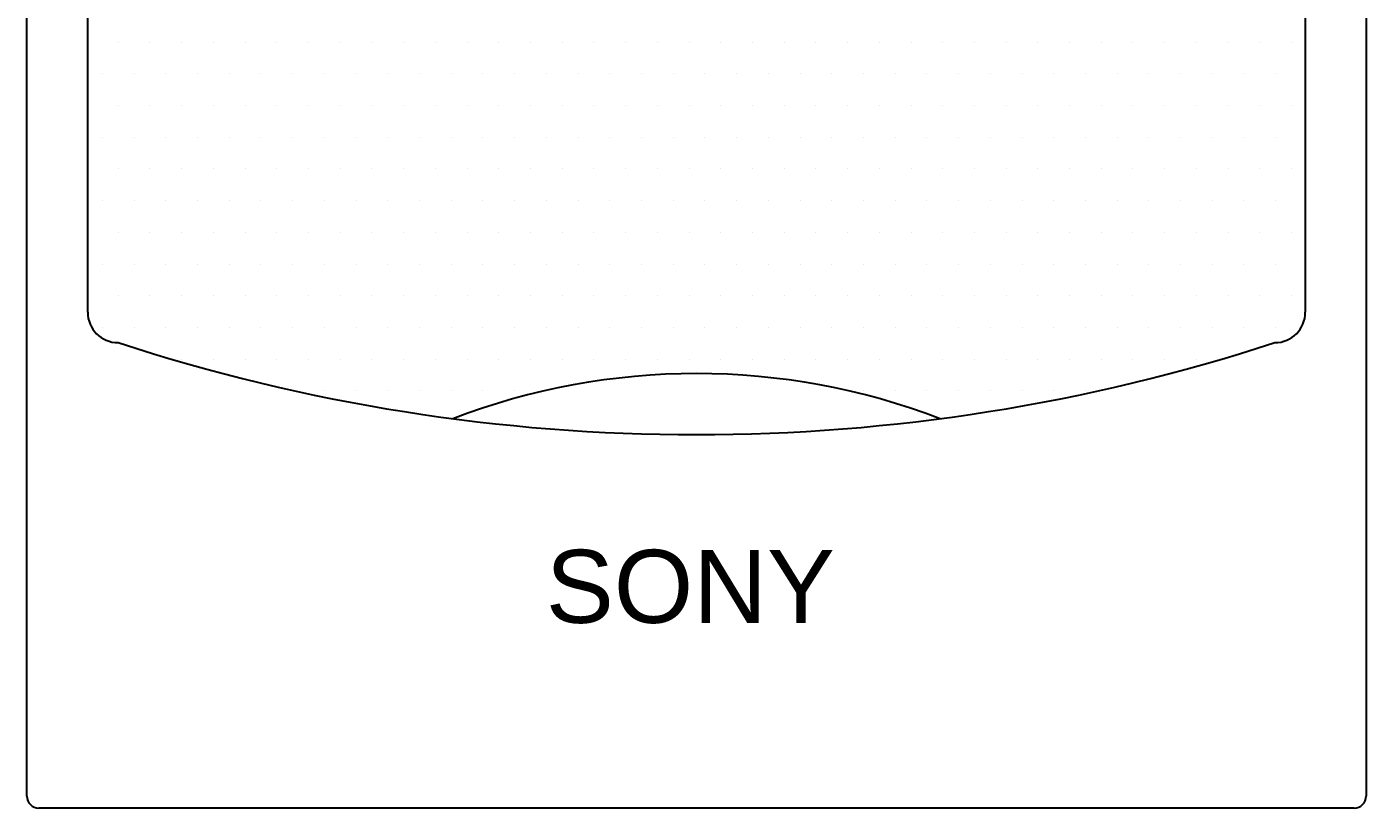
# Model space of a CAD drawing. Header units: inches. Extents: x 11.6 to 54.1, y 10.7 to 35.5.
# Drawn here: x 45.9049 to 46.0369, y 27.1241 to 27.2012 of the extents above; entities that cross this region are included whole.
import ezdxf

# ---------------------------------------------------------------- set-up
doc = ezdxf.new("R2010")
doc.units = ezdxf.units.IN
doc.header["$MEASUREMENT"] = 0
doc.layers.add('02', color=2, linetype='Continuous')
doc.styles.get("Standard").update_dxf_attribs({"font": 'arial.ttf'})

msp = doc.modelspace()

# ---------------------------------------------------------------- linework, layer by layer
at = {"layer": '02'}
for p, q in [((45.90487156853597, 27.12532040366801), (45.90487156853597, 27.42412040365758)), ((46.03687156851921, 27.42412040365758), (46.03687156851921, 27.12532040366801)), ((45.91087156858813, 27.17302600383715), (45.91087156858813, 27.41078249403523)), ((46.03087156858347, 27.41078249403523), (46.03087156858347, 27.17302600383715)), ((45.91388789330195, 27.19964930882867), (45.91388789330195, 27.19964930882867)), ((45.91701289334852, 27.19964930882867), (45.91701289334852, 27.19964930882867)), ((45.92013789339509, 27.19964930882867), (45.92013789339509, 27.19964930882867)), ((45.92326289344165, 27.19964930882867), (45.92326289344165, 27.19964930882867)), ((45.9263878933718, 27.19964930882867), (45.9263878933718, 27.19964930882867)), ((45.92951289330195, 27.19964930882867), (45.92951289330195, 27.19964930882867)), ((45.93263789334852, 27.19964930882867), (45.93263789334852, 27.19964930882867)), ((45.93576289339509, 27.19964930882867), (45.93576289339509, 27.19964930882867)), ((45.93888789344165, 27.19964930882867), (45.93888789344165, 27.19964930882867)), ((45.9420128933718, 27.19964930882867), (45.9420128933718, 27.19964930882867)), ((45.94513789330195, 27.19964930882867), (45.94513789330195, 27.19964930882867)), ((45.94826289334852, 27.19964930882867), (45.94826289334852, 27.19964930882867)), ((45.95138789339509, 27.19964930882867), (45.95138789339509, 27.19964930882867)), ((45.95451289344165, 27.19964930882867), (45.95451289344165, 27.19964930882867)), ((45.9576378933718, 27.19964930882867), (45.9576378933718, 27.19964930882867)), ((45.96076289330195, 27.19964930882867), (45.96076289330195, 27.19964930882867)), ((45.96388789334852, 27.19964930882867), (45.96388789334852, 27.19964930882867)), ((45.96701289339509, 27.19964930882867), (45.96701289339509, 27.19964930882867)), ((45.97013789344165, 27.19964930882867), (45.97013789344165, 27.19964930882867)), ((45.9732628933718, 27.19964930882867), (45.9732628933718, 27.19964930882867)), ((45.97638789330195, 27.19964930882867), (45.97638789330195, 27.19964930882867)), ((45.97951289334852, 27.19964930882867), (45.97951289334852, 27.19964930882867)), ((45.98263789339509, 27.19964930882867), (45.98263789339509, 27.19964930882867)), ((45.98576289344165, 27.19964930882867), (45.98576289344165, 27.19964930882867)), ((45.9888878933718, 27.19964930882867), (45.9888878933718, 27.19964930882867)), ((45.99201289330195, 27.19964930882867), (45.99201289330195, 27.19964930882867)), ((45.99513789334852, 27.19964930882867), (45.99513789334852, 27.19964930882867)), ((45.99826289339509, 27.19964930882867), (45.99826289339509, 27.19964930882867)), ((46.00138789344165, 27.19964930882867), (46.00138789344165, 27.19964930882867)), ((46.0045128933718, 27.19964930882867), (46.0045128933718, 27.19964930882867)), ((46.00763789330195, 27.19964930882867), (46.00763789330195, 27.19964930882867)), ((46.01076289334852, 27.19964930882867), (46.01076289334852, 27.19964930882867)), ((46.01388789339509, 27.19964930882867), (46.01388789339509, 27.19964930882867)), ((46.01701289344165, 27.19964930882867), (46.01701289344165, 27.19964930882867)), ((46.0201378933718, 27.19964930882867), (46.0201378933718, 27.19964930882867)), ((46.02326289330195, 27.19964930882867), (46.02326289330195, 27.19964930882867)), ((46.02638789334852, 27.19964930882867), (46.02638789334852, 27.19964930882867)), ((46.02951289339509, 27.19964930882867), (46.02951289339509, 27.19964930882867)), ((45.91232539339509, 27.19652430882576), (45.91232539339509, 27.19652430882576)), ((45.91545039344165, 27.19652430882576), (45.91545039344165, 27.19652430882576)), ((45.9185753933718, 27.19652430882576), (45.9185753933718, 27.19652430882576)), ((45.92170039330195, 27.19652430882576), (45.92170039330195, 27.19652430882576)), ((45.92482539334852, 27.19652430882576), (45.92482539334852, 27.19652430882576)), ((45.92795039339509, 27.19652430882576), (45.92795039339509, 27.19652430882576)), ((45.93107539344165, 27.19652430882576), (45.93107539344165, 27.19652430882576)), ((45.9342003933718, 27.19652430882576), (45.9342003933718, 27.19652430882576)), ((45.93732539330195, 27.19652430882576), (45.93732539330195, 27.19652430882576)), ((45.94045039334852, 27.19652430882576), (45.94045039334852, 27.19652430882576)), ((45.94357539339509, 27.19652430882576), (45.94357539339509, 27.19652430882576)), ((45.94670039344165, 27.19652430882576), (45.94670039344165, 27.19652430882576)), ((45.9498253933718, 27.19652430882576), (45.9498253933718, 27.19652430882576)), ((45.95295039330195, 27.19652430882576), (45.95295039330195, 27.19652430882576)), ((45.95607539334852, 27.19652430882576), (45.95607539334852, 27.19652430882576)), ((45.95920039339509, 27.19652430882576), (45.95920039339509, 27.19652430882576)), ((45.96232539344165, 27.19652430882576), (45.96232539344165, 27.19652430882576)), ((45.9654503933718, 27.19652430882576), (45.9654503933718, 27.19652430882576)), ((45.96857539330195, 27.19652430882576), (45.96857539330195, 27.19652430882576)), ((45.97170039334852, 27.19652430882576), (45.97170039334852, 27.19652430882576)), ((45.97482539339509, 27.19652430882576), (45.97482539339509, 27.19652430882576)), ((45.97795039344165, 27.19652430882576), (45.97795039344165, 27.19652430882576)), ((45.9810753933718, 27.19652430882576), (45.9810753933718, 27.19652430882576)), ((45.98420039330195, 27.19652430882576), (45.98420039330195, 27.19652430882576)), ((45.98732539334852, 27.19652430882576), (45.98732539334852, 27.19652430882576)), ((45.99045039339509, 27.19652430882576), (45.99045039339509, 27.19652430882576)), ((45.99357539344165, 27.19652430882576), (45.99357539344165, 27.19652430882576)), ((45.9967003933718, 27.19652430882576), (45.9967003933718, 27.19652430882576)), ((45.99982539330195, 27.19652430882576), (45.99982539330195, 27.19652430882576)), ((46.00295039334852, 27.19652430882576), (46.00295039334852, 27.19652430882576)), ((46.00607539339509, 27.19652430882576), (46.00607539339509, 27.19652430882576)), ((46.00920039344165, 27.19652430882576), (46.00920039344165, 27.19652430882576)), ((46.0123253933718, 27.19652430882576), (46.0123253933718, 27.19652430882576)), ((46.01545039330195, 27.19652430882576), (46.01545039330195, 27.19652430882576)), ((46.01857539334852, 27.19652430882576), (46.01857539334852, 27.19652430882576)), ((46.02170039339509, 27.19652430882576), (46.02170039339509, 27.19652430882576)), ((46.02482539344165, 27.19652430882576), (46.02482539344165, 27.19652430882576)), ((46.0279503933718, 27.19652430882576), (46.0279503933718, 27.19652430882576)), ((45.91388789330195, 27.1933993088374), (45.91388789330195, 27.1933993088374)), ((45.91701289334852, 27.1933993088374), (45.91701289334852, 27.1933993088374)), ((45.92013789339509, 27.1933993088374), (45.92013789339509, 27.1933993088374)), ((45.92326289344165, 27.1933993088374), (45.92326289344165, 27.1933993088374)), ((45.9263878933718, 27.1933993088374), (45.9263878933718, 27.1933993088374)), ((45.92951289330195, 27.1933993088374), (45.92951289330195, 27.1933993088374)), ((45.93263789334852, 27.1933993088374), (45.93263789334852, 27.1933993088374)), ((45.93576289339509, 27.1933993088374), (45.93576289339509, 27.1933993088374)), ((45.93888789344165, 27.1933993088374), (45.93888789344165, 27.1933993088374)), ((45.9420128933718, 27.1933993088374), (45.9420128933718, 27.1933993088374)), ((45.94513789330195, 27.1933993088374), (45.94513789330195, 27.1933993088374)), ((45.94826289334852, 27.1933993088374), (45.94826289334852, 27.1933993088374)), ((45.95138789339509, 27.1933993088374), (45.95138789339509, 27.1933993088374)), ((45.95451289344165, 27.1933993088374), (45.95451289344165, 27.1933993088374)), ((45.9576378933718, 27.1933993088374), (45.9576378933718, 27.1933993088374)), ((45.96076289330195, 27.1933993088374), (45.96076289330195, 27.1933993088374)), ((45.96388789334852, 27.1933993088374), (45.96388789334852, 27.1933993088374)), ((45.96701289339509, 27.1933993088374), (45.96701289339509, 27.1933993088374)), ((45.97013789344165, 27.1933993088374), (45.97013789344165, 27.1933993088374)), ((45.9732628933718, 27.1933993088374), (45.9732628933718, 27.1933993088374)), ((45.97638789330195, 27.1933993088374), (45.97638789330195, 27.1933993088374)), ((45.97951289334852, 27.1933993088374), (45.97951289334852, 27.1933993088374)), ((45.98263789339509, 27.1933993088374), (45.98263789339509, 27.1933993088374)), ((45.98576289344165, 27.1933993088374), (45.98576289344165, 27.1933993088374)), ((45.9888878933718, 27.1933993088374), (45.9888878933718, 27.1933993088374)), ((45.99201289330195, 27.1933993088374), (45.99201289330195, 27.1933993088374)), ((45.99513789334852, 27.1933993088374), (45.99513789334852, 27.1933993088374)), ((45.99826289339509, 27.1933993088374), (45.99826289339509, 27.1933993088374)), ((46.00138789344165, 27.1933993088374), (46.00138789344165, 27.1933993088374)), ((46.0045128933718, 27.1933993088374), (46.0045128933718, 27.1933993088374)), ((46.00763789330195, 27.1933993088374), (46.00763789330195, 27.1933993088374)), ((46.01076289334852, 27.1933993088374), (46.01076289334852, 27.1933993088374)), ((46.01388789339509, 27.1933993088374), (46.01388789339509, 27.1933993088374)), ((46.01701289344165, 27.1933993088374), (46.01701289344165, 27.1933993088374)), ((46.0201378933718, 27.1933993088374), (46.0201378933718, 27.1933993088374)), ((46.02326289330195, 27.1933993088374), (46.02326289330195, 27.1933993088374)), ((46.02638789334852, 27.1933993088374), (46.02638789334852, 27.1933993088374)), ((46.02951289339509, 27.1933993088374), (46.02951289339509, 27.1933993088374)), ((45.91232539339509, 27.19027430881994), (45.91232539339509, 27.19027430881994)), ((45.91545039344165, 27.19027430881994), (45.91545039344165, 27.19027430881994)), ((45.9185753933718, 27.19027430881994), (45.9185753933718, 27.19027430881994)), ((45.92170039330195, 27.19027430881994), (45.92170039330195, 27.19027430881994)), ((45.92482539334852, 27.19027430881994), (45.92482539334852, 27.19027430881994)), ((45.92795039339509, 27.19027430881994), (45.92795039339509, 27.19027430881994)), ((45.93107539344165, 27.19027430881994), (45.93107539344165, 27.19027430881994)), ((45.9342003933718, 27.19027430881994), (45.9342003933718, 27.19027430881994)), ((45.93732539330195, 27.19027430881994), (45.93732539330195, 27.19027430881994)), ((45.94045039334852, 27.19027430881994), (45.94045039334852, 27.19027430881994)), ((45.94357539339509, 27.19027430881994), (45.94357539339509, 27.19027430881994)), ((45.94670039344165, 27.19027430881994), (45.94670039344165, 27.19027430881994)), ((45.9498253933718, 27.19027430881994), (45.9498253933718, 27.19027430881994)), ((45.95295039330195, 27.19027430881994), (45.95295039330195, 27.19027430881994)), ((45.95607539334852, 27.19027430881994), (45.95607539334852, 27.19027430881994)), ((45.95920039339509, 27.19027430881994), (45.95920039339509, 27.19027430881994)), ((45.96232539344165, 27.19027430881994), (45.96232539344165, 27.19027430881994)), ((45.9654503933718, 27.19027430881994), (45.9654503933718, 27.19027430881994)), ((45.96857539330195, 27.19027430881994), (45.96857539330195, 27.19027430881994)), ((45.97170039334852, 27.19027430881994), (45.97170039334852, 27.19027430881994)), ((45.97482539339509, 27.19027430881994), (45.97482539339509, 27.19027430881994)), ((45.97795039344165, 27.19027430881994), (45.97795039344165, 27.19027430881994)), ((45.9810753933718, 27.19027430881994), (45.9810753933718, 27.19027430881994)), ((45.98420039330195, 27.19027430881994), (45.98420039330195, 27.19027430881994)), ((45.98732539334852, 27.19027430881994), (45.98732539334852, 27.19027430881994)), ((45.99045039339509, 27.19027430881994), (45.99045039339509, 27.19027430881994)), ((45.99357539344165, 27.19027430881994), (45.99357539344165, 27.19027430881994)), ((45.9967003933718, 27.19027430881994), (45.9967003933718, 27.19027430881994)), ((45.99982539330195, 27.19027430881994), (45.99982539330195, 27.19027430881994)), ((46.00295039334852, 27.19027430881994), (46.00295039334852, 27.19027430881994)), ((46.00607539339509, 27.19027430881994), (46.00607539339509, 27.19027430881994)), ((46.00920039344165, 27.19027430881994), (46.00920039344165, 27.19027430881994)), ((46.0123253933718, 27.19027430881994), (46.0123253933718, 27.19027430881994)), ((46.01545039330195, 27.19027430881994), (46.01545039330195, 27.19027430881994)), ((46.01857539334852, 27.19027430881994), (46.01857539334852, 27.19027430881994)), ((46.02170039339509, 27.19027430881994), (46.02170039339509, 27.19027430881994)), ((46.02482539344165, 27.19027430881994), (46.02482539344165, 27.19027430881994)), ((46.0279503933718, 27.19027430881994), (46.0279503933718, 27.19027430881994)), ((45.91388789330195, 27.18714930883158), (45.91388789330195, 27.18714930883158)), ((45.91701289334852, 27.18714930883158), (45.91701289334852, 27.18714930883158)), ((45.92013789339509, 27.18714930883158), (45.92013789339509, 27.18714930883158)), ((45.92326289344165, 27.18714930883158), (45.92326289344165, 27.18714930883158)), ((45.9263878933718, 27.18714930883158), (45.9263878933718, 27.18714930883158)), ((45.92951289330195, 27.18714930883158), (45.92951289330195, 27.18714930883158)), ((45.93263789334852, 27.18714930883158), (45.93263789334852, 27.18714930883158)), ((45.93576289339509, 27.18714930883158), (45.93576289339509, 27.18714930883158)), ((45.93888789344165, 27.18714930883158), (45.93888789344165, 27.18714930883158)), ((45.9420128933718, 27.18714930883158), (45.9420128933718, 27.18714930883158)), ((45.94513789330195, 27.18714930883158), (45.94513789330195, 27.18714930883158)), ((45.94826289334852, 27.18714930883158), (45.94826289334852, 27.18714930883158)), ((45.95138789339509, 27.18714930883158), (45.95138789339509, 27.18714930883158)), ((45.95451289344165, 27.18714930883158), (45.95451289344165, 27.18714930883158)), ((45.9576378933718, 27.18714930883158), (45.9576378933718, 27.18714930883158)), ((45.96076289330195, 27.18714930883158), (45.96076289330195, 27.18714930883158)), ((45.96388789334852, 27.18714930883158), (45.96388789334852, 27.18714930883158)), ((45.96701289339509, 27.18714930883158), (45.96701289339509, 27.18714930883158)), ((45.97013789344165, 27.18714930883158), (45.97013789344165, 27.18714930883158)), ((45.9732628933718, 27.18714930883158), (45.9732628933718, 27.18714930883158)), ((45.97638789330195, 27.18714930883158), (45.97638789330195, 27.18714930883158)), ((45.97951289334852, 27.18714930883158), (45.97951289334852, 27.18714930883158)), ((45.98263789339509, 27.18714930883158), (45.98263789339509, 27.18714930883158)), ((45.98576289344165, 27.18714930883158), (45.98576289344165, 27.18714930883158)), ((45.9888878933718, 27.18714930883158), (45.9888878933718, 27.18714930883158)), ((45.99201289330195, 27.18714930883158), (45.99201289330195, 27.18714930883158)), ((45.99513789334852, 27.18714930883158), (45.99513789334852, 27.18714930883158)), ((45.99826289339509, 27.18714930883158), (45.99826289339509, 27.18714930883158)), ((46.00138789344165, 27.18714930883158), (46.00138789344165, 27.18714930883158)), ((46.0045128933718, 27.18714930883158), (46.0045128933718, 27.18714930883158)), ((46.00763789330195, 27.18714930883158), (46.00763789330195, 27.18714930883158)), ((46.01076289334852, 27.18714930883158), (46.01076289334852, 27.18714930883158)), ((46.01388789339509, 27.18714930883158), (46.01388789339509, 27.18714930883158)), ((46.01701289344165, 27.18714930883158), (46.01701289344165, 27.18714930883158)), ((46.0201378933718, 27.18714930883158), (46.0201378933718, 27.18714930883158)), ((46.02326289330195, 27.18714930883158), (46.02326289330195, 27.18714930883158)), ((46.02638789334852, 27.18714930883158), (46.02638789334852, 27.18714930883158)), ((46.02951289339509, 27.18714930883158), (46.02951289339509, 27.18714930883158)), ((45.91232539339509, 27.18402430882867), (45.91232539339509, 27.18402430882867)), ((45.91545039344165, 27.18402430882867), (45.91545039344165, 27.18402430882867)), ((45.9185753933718, 27.18402430882867), (45.9185753933718, 27.18402430882867)), ((45.92170039330195, 27.18402430882867), (45.92170039330195, 27.18402430882867)), ((45.92482539334852, 27.18402430882867), (45.92482539334852, 27.18402430882867)), ((45.92795039339509, 27.18402430882867), (45.92795039339509, 27.18402430882867)), ((45.93107539344165, 27.18402430882867), (45.93107539344165, 27.18402430882867)), ((45.9342003933718, 27.18402430882867), (45.9342003933718, 27.18402430882867)), ((45.93732539330195, 27.18402430882867), (45.93732539330195, 27.18402430882867)), ((45.94045039334852, 27.18402430882867), (45.94045039334852, 27.18402430882867)), ((45.94357539339509, 27.18402430882867), (45.94357539339509, 27.18402430882867)), ((45.94670039344165, 27.18402430882867), (45.94670039344165, 27.18402430882867)), ((45.9498253933718, 27.18402430882867), (45.9498253933718, 27.18402430882867)), ((45.95295039330195, 27.18402430882867), (45.95295039330195, 27.18402430882867)), ((45.95607539334852, 27.18402430882867), (45.95607539334852, 27.18402430882867)), ((45.95920039339509, 27.18402430882867), (45.95920039339509, 27.18402430882867)), ((45.96232539344165, 27.18402430882867), (45.96232539344165, 27.18402430882867)), ((45.9654503933718, 27.18402430882867), (45.9654503933718, 27.18402430882867)), ((45.96857539330195, 27.18402430882867), (45.96857539330195, 27.18402430882867)), ((45.97170039334852, 27.18402430882867), (45.97170039334852, 27.18402430882867)), ((45.97482539339509, 27.18402430882867), (45.97482539339509, 27.18402430882867)), ((45.97795039344165, 27.18402430882867), (45.97795039344165, 27.18402430882867)), ((45.9810753933718, 27.18402430882867), (45.9810753933718, 27.18402430882867)), ((45.98420039330195, 27.18402430882867), (45.98420039330195, 27.18402430882867)), ((45.98732539334852, 27.18402430882867), (45.98732539334852, 27.18402430882867)), ((45.99045039339509, 27.18402430882867), (45.99045039339509, 27.18402430882867)), ((45.99357539344165, 27.18402430882867), (45.99357539344165, 27.18402430882867)), ((45.9967003933718, 27.18402430882867), (45.9967003933718, 27.18402430882867)), ((45.99982539330195, 27.18402430882867), (45.99982539330195, 27.18402430882867)), ((46.00295039334852, 27.18402430882867), (46.00295039334852, 27.18402430882867)), ((46.00607539339509, 27.18402430882867), (46.00607539339509, 27.18402430882867)), ((46.00920039344165, 27.18402430882867), (46.00920039344165, 27.18402430882867)), ((46.0123253933718, 27.18402430882867), (46.0123253933718, 27.18402430882867)), ((46.01545039330195, 27.18402430882867), (46.01545039330195, 27.18402430882867)), ((46.01857539334852, 27.18402430882867), (46.01857539334852, 27.18402430882867)), ((46.02170039339509, 27.18402430882867), (46.02170039339509, 27.18402430882867)), ((46.02482539344165, 27.18402430882867), (46.02482539344165, 27.18402430882867)), ((46.0279503933718, 27.18402430882867), (46.0279503933718, 27.18402430882867)), ((45.91388789330195, 27.18089930882576), (45.91388789330195, 27.18089930882576)), ((45.91701289334852, 27.18089930882576), (45.91701289334852, 27.18089930882576)), ((45.92013789339509, 27.18089930882576), (45.92013789339509, 27.18089930882576)), ((45.92326289344165, 27.18089930882576), (45.92326289344165, 27.18089930882576)), ((45.9263878933718, 27.18089930882576), (45.9263878933718, 27.18089930882576)), ((45.92951289330195, 27.18089930882576), (45.92951289330195, 27.18089930882576)), ((45.93263789334852, 27.18089930882576), (45.93263789334852, 27.18089930882576)), ((45.93576289339509, 27.18089930882576), (45.93576289339509, 27.18089930882576)), ((45.93888789344165, 27.18089930882576), (45.93888789344165, 27.18089930882576)), ((45.9420128933718, 27.18089930882576), (45.9420128933718, 27.18089930882576)), ((45.94513789330195, 27.18089930882576), (45.94513789330195, 27.18089930882576)), ((45.94826289334852, 27.18089930882576), (45.94826289334852, 27.18089930882576)), ((45.95138789339509, 27.18089930882576), (45.95138789339509, 27.18089930882576)), ((45.95451289344165, 27.18089930882576), (45.95451289344165, 27.18089930882576)), ((45.9576378933718, 27.18089930882576), (45.9576378933718, 27.18089930882576)), ((45.96076289330195, 27.18089930882576), (45.96076289330195, 27.18089930882576)), ((45.96388789334852, 27.18089930882576), (45.96388789334852, 27.18089930882576)), ((45.96701289339509, 27.18089930882576), (45.96701289339509, 27.18089930882576)), ((45.97013789344165, 27.18089930882576), (45.97013789344165, 27.18089930882576)), ((45.9732628933718, 27.18089930882576), (45.9732628933718, 27.18089930882576)), ((45.97638789330195, 27.18089930882576), (45.97638789330195, 27.18089930882576)), ((45.97951289334852, 27.18089930882576), (45.97951289334852, 27.18089930882576)), ((45.98263789339509, 27.18089930882576), (45.98263789339509, 27.18089930882576)), ((45.98576289344165, 27.18089930882576), (45.98576289344165, 27.18089930882576)), ((45.9888878933718, 27.18089930882576), (45.9888878933718, 27.18089930882576)), ((45.99201289330195, 27.18089930882576), (45.99201289330195, 27.18089930882576)), ((45.99513789334852, 27.18089930882576), (45.99513789334852, 27.18089930882576)), ((45.99826289339509, 27.18089930882576), (45.99826289339509, 27.18089930882576)), ((46.00138789344165, 27.18089930882576), (46.00138789344165, 27.18089930882576)), ((46.0045128933718, 27.18089930882576), (46.0045128933718, 27.18089930882576)), ((46.00763789330195, 27.18089930882576), (46.00763789330195, 27.18089930882576)), ((46.01076289334852, 27.18089930882576), (46.01076289334852, 27.18089930882576)), ((46.01388789339509, 27.18089930882576), (46.01388789339509, 27.18089930882576)), ((46.01701289344165, 27.18089930882576), (46.01701289344165, 27.18089930882576)), ((46.0201378933718, 27.18089930882576), (46.0201378933718, 27.18089930882576)), ((46.02326289330195, 27.18089930882576), (46.02326289330195, 27.18089930882576)), ((46.02638789334852, 27.18089930882576), (46.02638789334852, 27.18089930882576)), ((46.02951289339509, 27.18089930882576), (46.02951289339509, 27.18089930882576)), ((45.91232539339509, 27.1777743088374), (45.91232539339509, 27.1777743088374)), ((45.91545039344165, 27.1777743088374), (45.91545039344165, 27.1777743088374)), ((45.9185753933718, 27.1777743088374), (45.9185753933718, 27.1777743088374)), ((45.92170039330195, 27.1777743088374), (45.92170039330195, 27.1777743088374)), ((45.92482539334852, 27.1777743088374), (45.92482539334852, 27.1777743088374)), ((45.92795039339509, 27.1777743088374), (45.92795039339509, 27.1777743088374)), ((45.93107539344165, 27.1777743088374), (45.93107539344165, 27.1777743088374)), ((45.9342003933718, 27.1777743088374), (45.9342003933718, 27.1777743088374)), ((45.93732539330195, 27.1777743088374), (45.93732539330195, 27.1777743088374)), ((45.94045039334852, 27.1777743088374), (45.94045039334852, 27.1777743088374)), ((45.94357539339509, 27.1777743088374), (45.94357539339509, 27.1777743088374)), ((45.94670039344165, 27.1777743088374), (45.94670039344165, 27.1777743088374)), ((45.9498253933718, 27.1777743088374), (45.9498253933718, 27.1777743088374)), ((45.95295039330195, 27.1777743088374), (45.95295039330195, 27.1777743088374)), ((45.95607539334852, 27.1777743088374), (45.95607539334852, 27.1777743088374)), ((45.95920039339509, 27.1777743088374), (45.95920039339509, 27.1777743088374)), ((45.96232539344165, 27.1777743088374), (45.96232539344165, 27.1777743088374)), ((45.9654503933718, 27.1777743088374), (45.9654503933718, 27.1777743088374)), ((45.96857539330195, 27.1777743088374), (45.96857539330195, 27.1777743088374)), ((45.97170039334852, 27.1777743088374), (45.97170039334852, 27.1777743088374)), ((45.97482539339509, 27.1777743088374), (45.97482539339509, 27.1777743088374)), ((45.97795039344165, 27.1777743088374), (45.97795039344165, 27.1777743088374)), ((45.9810753933718, 27.1777743088374), (45.9810753933718, 27.1777743088374)), ((45.98420039330195, 27.1777743088374), (45.98420039330195, 27.1777743088374)), ((45.98732539334852, 27.1777743088374), (45.98732539334852, 27.1777743088374)), ((45.99045039339509, 27.1777743088374), (45.99045039339509, 27.1777743088374)), ((45.99357539344165, 27.1777743088374), (45.99357539344165, 27.1777743088374)), ((45.9967003933718, 27.1777743088374), (45.9967003933718, 27.1777743088374)), ((45.99982539330195, 27.1777743088374), (45.99982539330195, 27.1777743088374)), ((46.00295039334852, 27.1777743088374), (46.00295039334852, 27.1777743088374)), ((46.00607539339509, 27.1777743088374), (46.00607539339509, 27.1777743088374)), ((46.00920039344165, 27.1777743088374), (46.00920039344165, 27.1777743088374)), ((46.0123253933718, 27.1777743088374), (46.0123253933718, 27.1777743088374)), ((46.01545039330195, 27.1777743088374), (46.01545039330195, 27.1777743088374)), ((46.01857539334852, 27.1777743088374), (46.01857539334852, 27.1777743088374)), ((46.02170039339509, 27.1777743088374), (46.02170039339509, 27.1777743088374)), ((46.02482539344165, 27.1777743088374), (46.02482539344165, 27.1777743088374)), ((46.0279503933718, 27.1777743088374), (46.0279503933718, 27.1777743088374)), ((45.91388789330195, 27.17464930881994), (45.91388789330195, 27.17464930881994)), ((45.91701289334852, 27.17464930881994), (45.91701289334852, 27.17464930881994)), ((45.92013789339509, 27.17464930881994), (45.92013789339509, 27.17464930881994)), ((45.92326289344165, 27.17464930881994), (45.92326289344165, 27.17464930881994)), ((45.9263878933718, 27.17464930881994), (45.9263878933718, 27.17464930881994)), ((45.92951289330195, 27.17464930881994), (45.92951289330195, 27.17464930881994)), ((45.93263789334852, 27.17464930881994), (45.93263789334852, 27.17464930881994)), ((45.93576289339509, 27.17464930881994), (45.93576289339509, 27.17464930881994)), ((45.93888789344165, 27.17464930881994), (45.93888789344165, 27.17464930881994)), ((45.9420128933718, 27.17464930881994), (45.9420128933718, 27.17464930881994)), ((45.94513789330195, 27.17464930881994), (45.94513789330195, 27.17464930881994)), ((45.94826289334852, 27.17464930881994), (45.94826289334852, 27.17464930881994)), ((45.95138789339509, 27.17464930881994), (45.95138789339509, 27.17464930881994)), ((45.95451289344165, 27.17464930881994), (45.95451289344165, 27.17464930881994)), ((45.9576378933718, 27.17464930881994), (45.9576378933718, 27.17464930881994)), ((45.96076289330195, 27.17464930881994), (45.96076289330195, 27.17464930881994)), ((45.96388789334852, 27.17464930881994), (45.96388789334852, 27.17464930881994)), ((45.96701289339509, 27.17464930881994), (45.96701289339509, 27.17464930881994)), ((45.97013789344165, 27.17464930881994), (45.97013789344165, 27.17464930881994)), ((45.9732628933718, 27.17464930881994), (45.9732628933718, 27.17464930881994)), ((45.97638789330195, 27.17464930881994), (45.97638789330195, 27.17464930881994)), ((45.97951289334852, 27.17464930881994), (45.97951289334852, 27.17464930881994)), ((45.98263789339509, 27.17464930881994), (45.98263789339509, 27.17464930881994)), ((45.98576289344165, 27.17464930881994), (45.98576289344165, 27.17464930881994)), ((45.9888878933718, 27.17464930881994), (45.9888878933718, 27.17464930881994)), ((45.99201289330195, 27.17464930881994), (45.99201289330195, 27.17464930881994)), ((45.99513789334852, 27.17464930881994), (45.99513789334852, 27.17464930881994)), ((45.99826289339509, 27.17464930881994), (45.99826289339509, 27.17464930881994)), ((46.00138789344165, 27.17464930881994), (46.00138789344165, 27.17464930881994)), ((46.0045128933718, 27.17464930881994), (46.0045128933718, 27.17464930881994)), ((46.00763789330195, 27.17464930881994), (46.00763789330195, 27.17464930881994)), ((46.01076289334852, 27.17464930881994), (46.01076289334852, 27.17464930881994)), ((46.01388789339509, 27.17464930881994), (46.01388789339509, 27.17464930881994)), ((46.01701289344165, 27.17464930881994), (46.01701289344165, 27.17464930881994)), ((46.0201378933718, 27.17464930881994), (46.0201378933718, 27.17464930881994)), ((46.02326289330195, 27.17464930881994), (46.02326289330195, 27.17464930881994)), ((46.02638789334852, 27.17464930881994), (46.02638789334852, 27.17464930881994)), ((46.02951289339509, 27.17464930881994), (46.02951289339509, 27.17464930881994)), ((45.91232539339509, 27.17152430883158), (45.91232539339509, 27.17152430883158)), ((45.91545039344165, 27.17152430883158), (45.91545039344165, 27.17152430883158)), ((45.9185753933718, 27.17152430883158), (45.9185753933718, 27.17152430883158)), ((45.92170039330195, 27.17152430883158), (45.92170039330195, 27.17152430883158)), ((45.92482539334852, 27.17152430883158), (45.92482539334852, 27.17152430883158)), ((45.92795039339509, 27.17152430883158), (45.92795039339509, 27.17152430883158)), ((45.93107539344165, 27.17152430883158), (45.93107539344165, 27.17152430883158)), ((45.9342003933718, 27.17152430883158), (45.9342003933718, 27.17152430883158)), ((45.93732539330195, 27.17152430883158), (45.93732539330195, 27.17152430883158)), ((45.94045039334852, 27.17152430883158), (45.94045039334852, 27.17152430883158)), ((45.94357539339509, 27.17152430883158), (45.94357539339509, 27.17152430883158)), ((45.94670039344165, 27.17152430883158), (45.94670039344165, 27.17152430883158)), ((45.9498253933718, 27.17152430883158), (45.9498253933718, 27.17152430883158)), ((45.95295039330195, 27.17152430883158), (45.95295039330195, 27.17152430883158)), ((45.95607539334852, 27.17152430883158), (45.95607539334852, 27.17152430883158)), ((45.95920039339509, 27.17152430883158), (45.95920039339509, 27.17152430883158)), ((45.96232539344165, 27.17152430883158), (45.96232539344165, 27.17152430883158)), ((45.9654503933718, 27.17152430883158), (45.9654503933718, 27.17152430883158)), ((45.96857539330195, 27.17152430883158), (45.96857539330195, 27.17152430883158)), ((45.97170039334852, 27.17152430883158), (45.97170039334852, 27.17152430883158)), ((45.97482539339509, 27.17152430883158), (45.97482539339509, 27.17152430883158)), ((45.97795039344165, 27.17152430883158), (45.97795039344165, 27.17152430883158)), ((45.9810753933718, 27.17152430883158), (45.9810753933718, 27.17152430883158)), ((45.98420039330195, 27.17152430883158), (45.98420039330195, 27.17152430883158)), ((45.98732539334852, 27.17152430883158), (45.98732539334852, 27.17152430883158)), ((45.99045039339509, 27.17152430883158), (45.99045039339509, 27.17152430883158)), ((45.99357539344165, 27.17152430883158), (45.99357539344165, 27.17152430883158)), ((45.9967003933718, 27.17152430883158), (45.9967003933718, 27.17152430883158)), ((45.99982539330195, 27.17152430883158), (45.99982539330195, 27.17152430883158)), ((46.00295039334852, 27.17152430883158), (46.00295039334852, 27.17152430883158)), ((46.00607539339509, 27.17152430883158), (46.00607539339509, 27.17152430883158)), ((46.00920039344165, 27.17152430883158), (46.00920039344165, 27.17152430883158)), ((46.0123253933718, 27.17152430883158), (46.0123253933718, 27.17152430883158)), ((46.01545039330195, 27.17152430883158), (46.01545039330195, 27.17152430883158)), ((46.01857539334852, 27.17152430883158), (46.01857539334852, 27.17152430883158)), ((46.02170039339509, 27.17152430883158), (46.02170039339509, 27.17152430883158)), ((46.02482539344165, 27.17152430883158), (46.02482539344165, 27.17152430883158)), ((46.0279503933718, 27.17152430883158), (46.0279503933718, 27.17152430883158)), ((45.92013789339509, 27.16839930882867), (45.92013789339509, 27.16839930882867)), ((45.92326289344165, 27.16839930882867), (45.92326289344165, 27.16839930882867)), ((45.9263878933718, 27.16839930882867), (45.9263878933718, 27.16839930882867)), ((45.92951289330195, 27.16839930882867), (45.92951289330195, 27.16839930882867)), ((45.93263789334852, 27.16839930882867), (45.93263789334852, 27.16839930882867)), ((45.93576289339509, 27.16839930882867), (45.93576289339509, 27.16839930882867)), ((45.93888789344165, 27.16839930882867), (45.93888789344165, 27.16839930882867)), ((45.9420128933718, 27.16839930882867), (45.9420128933718, 27.16839930882867)), ((45.94513789330195, 27.16839930882867), (45.94513789330195, 27.16839930882867)), ((45.94826289334852, 27.16839930882867), (45.94826289334852, 27.16839930882867)), ((45.95138789339509, 27.16839930882867), (45.95138789339509, 27.16839930882867)), ((45.95451289344165, 27.16839930882867), (45.95451289344165, 27.16839930882867)), ((45.9576378933718, 27.16839930882867), (45.9576378933718, 27.16839930882867)), ((45.96076289330195, 27.16839930882867), (45.96076289330195, 27.16839930882867)), ((45.96388789334852, 27.16839930882867), (45.96388789334852, 27.16839930882867)), ((45.96701289339509, 27.16839930882867), (45.96701289339509, 27.16839930882867)), ((45.97013789344165, 27.16839930882867), (45.97013789344165, 27.16839930882867)), ((45.9732628933718, 27.16839930882867), (45.9732628933718, 27.16839930882867)), ((45.97638789330195, 27.16839930882867), (45.97638789330195, 27.16839930882867)), ((45.97951289334852, 27.16839930882867), (45.97951289334852, 27.16839930882867)), ((45.98263789339509, 27.16839930882867), (45.98263789339509, 27.16839930882867)), ((45.98576289344165, 27.16839930882867), (45.98576289344165, 27.16839930882867)), ((45.9888878933718, 27.16839930882867), (45.9888878933718, 27.16839930882867)), ((45.99201289330195, 27.16839930882867), (45.99201289330195, 27.16839930882867)), ((45.99513789334852, 27.16839930882867), (45.99513789334852, 27.16839930882867)), ((45.99826289339509, 27.16839930882867), (45.99826289339509, 27.16839930882867)), ((46.00138789344165, 27.16839930882867), (46.00138789344165, 27.16839930882867)), ((46.0045128933718, 27.16839930882867), (46.0045128933718, 27.16839930882867)), ((46.00763789330195, 27.16839930882867), (46.00763789330195, 27.16839930882867)), ((46.01076289334852, 27.16839930882867), (46.01076289334852, 27.16839930882867)), ((46.01388789339509, 27.16839930882867), (46.01388789339509, 27.16839930882867)), ((46.01701289344165, 27.16839930882867), (46.01701289344165, 27.16839930882867)), ((46.0201378933718, 27.16839930882867), (46.0201378933718, 27.16839930882867)), ((45.9342003933718, 27.16527430882576), (45.9342003933718, 27.16527430882576)), ((45.93732539330195, 27.16527430882576), (45.93732539330195, 27.16527430882576)), ((45.94045039334852, 27.16527430882576), (45.94045039334852, 27.16527430882576)), ((45.94357539339509, 27.16527430882576), (45.94357539339509, 27.16527430882576)), ((45.94670039344165, 27.16527430882576), (45.94670039344165, 27.16527430882576)), ((45.9498253933718, 27.16527430882576), (45.9498253933718, 27.16527430882576)), ((45.95295039330195, 27.16527430882576), (45.95295039330195, 27.16527430882576)), ((45.98732539334852, 27.16527430882576), (45.98732539334852, 27.16527430882576)), ((45.99045039339509, 27.16527430882576), (45.99045039339509, 27.16527430882576)), ((45.99357539344165, 27.16527430882576), (45.99357539344165, 27.16527430882576)), ((45.9967003933718, 27.16527430882576), (45.9967003933718, 27.16527430882576)), ((45.99982539330195, 27.16527430882576), (45.99982539330195, 27.16527430882576)), ((46.00295039334852, 27.16527430882576), (46.00295039334852, 27.16527430882576)), ((46.00607539339509, 27.16527430882576), (46.00607539339509, 27.16527430882576)), ((46.00920039344165, 27.16527430882576), (46.00920039344165, 27.16527430882576)), ((46.03567156857863, 27.12412040365467), (45.90607156859297, 27.12412040365467))]:
    msp.add_line(p, q, dxfattribs=at)
for centre, radius, start, end in [((45.9138715686142, 27.17302600383715), 0.003, 180, 270), ((46.02787156867381, 27.17302600383715), 0.003, 270, 0), ((45.97087156864401, 27.34457575824359), 0.1836208505713574, 251.9153205317704, 288.0846794682296), ((45.97087156864401, 27.09990698967027), 0.06706456322604015, 69.03091896756021, 110.9690810324398), ((45.90607156859297, 27.12532040366801), 0.001200000000000727, 180, 270), ((46.03567156857863, 27.12532040366801), 0.00119999999999709, 270, 0)]:
    msp.add_arc(centre, radius, start, end, dxfattribs=at)

# ---------------------------------------------------------------- texts
msp.add_text('SONY', height=0.007200000000000002, dxfattribs=at).set_placement((45.95601870048377, 27.14239616547144))

doc.saveas('drawing.dxf')
